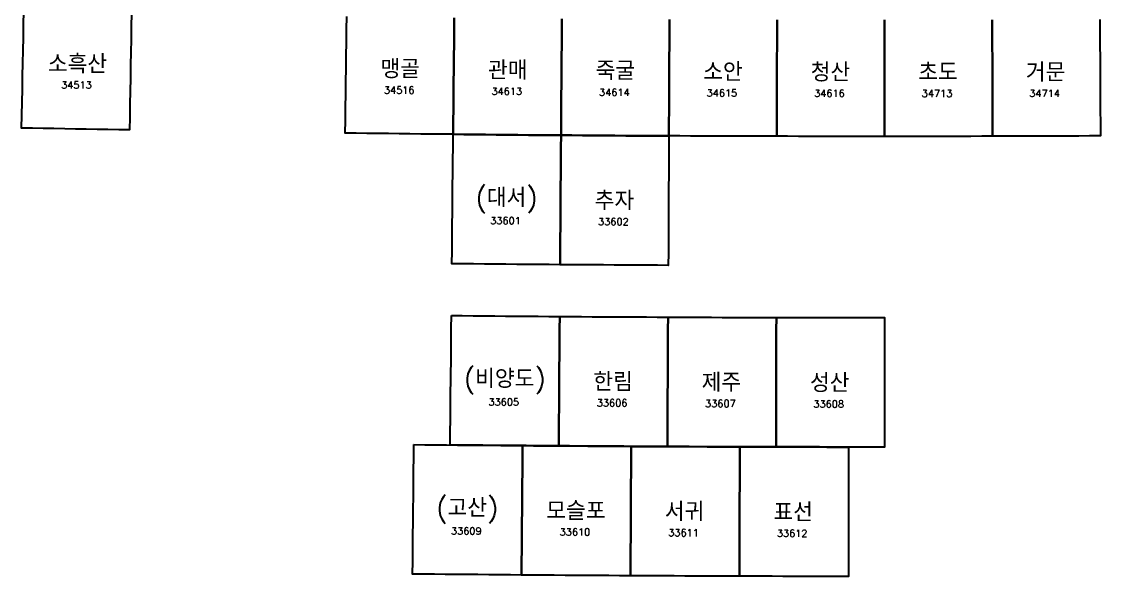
# Model space of a CAD drawing. Extents: x 14422 to 448761, y 61889 to 684321.
# Drawn here: x 15216 to 246193, y 61889 to 180777 of the extents above; entities that cross this region are included whole.
import ezdxf
from ezdxf.enums import TextEntityAlignment as Align

# ---------------------------------------------------------------- set-up
doc = ezdxf.new("R2010")
doc.units = 0
doc.header["$MEASUREMENT"] = 0
for name, color, linetype in [('G50', 7, 'CONTINUOUS'), ('N50000', 7, 'CONTINUOUS'), ('T50000', 250, 'CONTINUOUS')]:
    doc.layers.add(name, color=color, linetype=linetype)
doc.styles.add('GHS', font='romans.shx', dxfattribs={"bigfont": 'GHS.SHX'})

msp = doc.modelspace()

# ---------------------------------------------------------------- linework, layer by layer
at = {"layer": 'G50', "linetype": 'Continuous'}
for points in [[(38744.86, 182506.76), (38697.2, 179733.14), (38649.58, 176959.5), (38602, 174185.89), (38554.45, 171412.29), (38506.92, 168638.69), (38459.43, 165865.11), (38411.97, 163091.53), (38364.53, 160317.98), (38317.12, 157544.42), (36007.09, 157584.17), (33697.05, 157624.48), (31386.99, 157665.36), (29076.92, 157706.8), (26766.84, 157748.81), (24456.76, 157791.38), (22146.65, 157834.51), (19836.53, 157878.21), (17526.41, 157922.47), (15216.26, 157967.31), (15270.44, 160741.01), (15324.65, 163514.72), (15378.9, 166288.44), (15433.19, 169062.17), (15487.51, 171835.92), (15541.87, 174609.66), (15596.26, 177383.43), (15650.69, 180157.2), (15705.15, 182930.99)], [(107857.77, 181573.7), (107830.55, 178800.39), (107803.37, 176027.09), (107776.19, 173253.8), (107749.01, 170480.52), (107721.84, 167707.25), (107694.74, 164933.99), (107667.6, 162160.75), (107640.51, 159387.51), (107613.45, 156614.29), (105303.69, 156637.11), (102993.92, 156660.5), (100684.17, 156684.46), (98374.37, 156708.98), (96064.59, 156734.06), (93754.8, 156759.7), (91445, 156785.91), (89135.21, 156812.69), (86825.38, 156840.02), (84515.56, 156867.92), (84549.41, 159641.24), (84583.29, 162414.57), (84617.17, 165187.9), (84651.09, 167961.25), (84685.01, 170734.6), (84719, 173507.97), (84752.96, 176281.36), (84786.96, 179054.74), (84820.99, 181828.15)], [(130893.9, 181375.82), (130873.49, 178602.57), (130853.09, 175829.34), (130832.7, 173056.12), (130812.33, 170282.91), (130791.97, 167509.71), (130771.62, 164736.52), (130751.29, 161963.35), (130730.97, 159190.18), (130710.66, 156417.02), (128400.97, 156434.21), (126091.26, 156451.97), (123781.56, 156470.28), (121471.84, 156489.16), (119162.13, 156508.61), (116852.4, 156528.62), (114542.67, 156549.19), (112232.93, 156570.32), (109923.19, 156592.02), (107613.44, 156614.29), (107640.52, 159387.51), (107667.61, 162160.75), (107694.73, 164933.99), (107721.86, 167707.25), (107749.01, 170480.52), (107776.17, 173253.8), (107803.35, 176027.09), (107830.56, 178800.39), (107857.77, 181573.7)], [(153929.54, 181234.48), (153915.93, 178461.29), (153902.33, 175688.1), (153888.74, 172914.93), (153875.16, 170141.77), (153861.59, 167368.62), (153848.02, 164595.48), (153834.47, 161822.35), (153820.92, 159049.24), (153807.39, 156276.13), (151497.73, 156287.68), (149188.07, 156299.8), (146878.41, 156312.48), (144568.75, 156325.73), (142259.08, 156339.53), (139949.4, 156353.9), (137639.72, 156368.84), (135330.04, 156384.34), (133020.35, 156400.4), (130710.66, 156417.02), (130730.97, 159190.18), (130751.29, 161963.35), (130771.62, 164736.52), (130791.97, 167509.71), (130812.33, 170282.91), (130832.7, 173056.12), (130853.09, 175829.34), (130873.49, 178602.57), (130893.9, 181375.82)], [(176964.85, 181149.68), (176958.05, 178376.52), (176951.25, 175603.36), (176944.45, 172830.22), (176937.66, 170057.09), (176930.88, 167283.97), (176924.09, 164510.86), (176917.32, 161737.76), (176910.54, 158964.68), (176903.78, 156191.6), (174594.15, 156197.52), (172284.52, 156204), (169974.88, 156211.04), (167665.25, 156218.65), (165355.61, 156226.82), (163045.97, 156235.56), (160736.33, 156244.85), (158426.68, 156254.72), (156117.04, 156265.14), (153807.39, 156276.13), (153820.92, 159049.24), (153834.47, 161822.35), (153848.02, 164595.48), (153861.59, 167368.62), (153875.16, 170141.77), (153888.74, 172914.93), (153902.33, 175688.1), (153915.93, 178461.29), (153929.54, 181234.48)], [(200000, 181121.42), (200000, 178348.26), (200000, 175575.12), (200000, 172801.98), (200000, 170028.86), (200000, 167255.75), (200000, 164482.65), (200000, 161709.56), (200000, 158936.49), (200000, 156163.42), (197690.38, 156163.7), (195380.76, 156164.55), (193071.14, 156165.96), (190761.52, 156167.93), (188451.9, 156170.47), (186142.28, 156173.57), (183832.65, 156177.23), (181523.03, 156181.46), (179213.4, 156186.25), (176903.78, 156191.6), (176910.54, 158964.68), (176917.32, 161737.76), (176924.09, 164510.86), (176930.88, 167283.97), (176937.66, 170057.09), (176944.45, 172830.22), (176951.25, 175603.36), (176958.05, 178376.52), (176964.85, 181149.68)], [(223035.15, 181149.68), (223041.95, 178376.52), (223048.75, 175603.36), (223055.55, 172830.22), (223062.34, 170057.09), (223069.12, 167283.97), (223075.91, 164510.86), (223082.68, 161737.76), (223089.46, 158964.68), (223096.22, 156191.6), (220786.6, 156186.25), (218476.97, 156181.46), (216167.35, 156177.23), (213857.72, 156173.57), (211548.1, 156170.47), (209238.48, 156167.93), (206928.86, 156165.96), (204619.24, 156164.55), (202309.62, 156163.7), (200000, 156163.42), (200000, 158936.49), (200000, 161709.56), (200000, 164482.65), (200000, 167255.75), (200000, 170028.86), (200000, 172801.98), (200000, 175575.12), (200000, 178348.26), (200000, 181121.42)], [(246070.46, 181234.48), (246084.07, 178461.29), (246097.67, 175688.1), (246111.26, 172914.93), (246124.84, 170141.77), (246138.41, 167368.62), (246151.98, 164595.48), (246165.53, 161822.35), (246179.08, 159049.24), (246192.61, 156276.13), (243882.96, 156265.14), (241573.32, 156254.72), (239263.67, 156244.85), (236954.03, 156235.56), (234644.39, 156226.82), (232334.75, 156218.65), (230025.12, 156211.04), (227715.48, 156204), (225405.85, 156197.52), (223096.22, 156191.6), (223089.46, 158964.68), (223082.68, 161737.76), (223075.91, 164510.86), (223069.12, 167283.97), (223062.34, 170057.09), (223055.55, 172830.22), (223048.75, 175603.36), (223041.95, 178376.52), (223035.15, 181149.68)]]:
    msp.add_lwpolyline(points, dxfattribs=at)
for points in [[(107613.44, 156614.29), (109923.19, 156592.02), (112232.93, 156570.32), (114542.67, 156549.19), (116852.4, 156528.62), (119162.13, 156508.61), (121471.84, 156489.16), (123781.56, 156470.28), (126091.26, 156451.97), (128400.97, 156434.21), (130710.66, 156417.02), (130690.37, 153643.88), (130670.09, 150870.75), (130649.82, 148097.63), (130629.57, 145324.52), (130609.33, 142551.42), (130589.1, 139778.33), (130568.89, 137005.25), (130548.69, 134232.18), (130528.5, 131459.13), (130508.32, 128686.08), (128191.88, 128703.21), (125875.43, 128720.9), (123558.98, 128739.15), (121242.52, 128757.97), (118926.05, 128777.34), (116609.58, 128797.28), (114293.11, 128817.78), (111976.62, 128838.84), (109660.13, 128860.46), (107343.64, 128882.64), (107370.54, 131655.76), (107397.46, 134428.88), (107424.39, 137202.02), (107451.35, 139975.17), (107478.32, 142748.33), (107505.31, 145521.5), (107532.32, 148294.68), (107559.34, 151067.87), (107586.38, 153841.07)], [(130710.66, 156417.02), (133020.35, 156400.4), (135330.04, 156384.34), (137639.72, 156368.84), (139949.4, 156353.9), (142259.08, 156339.53), (144568.75, 156325.73), (146878.41, 156312.48), (149188.07, 156299.8), (151497.73, 156287.68), (153807.39, 156276.13), (153793.86, 153503.04), (153780.34, 150729.96), (153766.83, 147956.88), (153753.33, 145183.82), (153739.83, 142410.77), (153726.35, 139637.74), (153712.87, 136864.71), (153699.41, 134091.69), (153685.95, 131318.69), (153672.5, 128545.7), (151356.1, 128557.21), (149039.7, 128569.28), (146723.29, 128581.92), (144406.88, 128595.11), (142090.46, 128608.87), (139774.05, 128623.19), (137457.62, 128638.07), (135141.19, 128653.51), (132824.76, 128669.52), (130508.32, 128686.08), (130528.5, 131459.13), (130548.69, 134232.18), (130568.89, 137005.25), (130589.1, 139778.33), (130609.33, 142551.42), (130629.57, 145324.52), (130649.82, 148097.63), (130670.09, 150870.75), (130690.37, 153643.88)], [(107236.21, 117790.29), (109555.39, 117768.14), (111874.57, 117746.55), (114193.74, 117725.52), (116512.9, 117705.05), (118832.06, 117685.14), (121151.21, 117665.8), (123470.36, 117647.01), (125789.5, 117628.79), (128108.63, 117611.12), (130427.76, 117594.02), (130407.65, 114821.03), (130387.55, 112048.05), (130367.47, 109275.08), (130347.4, 106502.13), (130327.35, 103729.18), (130307.31, 100956.25), (130287.28, 98183.33), (130267.26, 95410.42), (130247.26, 92637.51), (130227.27, 89864.63), (127901.46, 89881.66), (125575.64, 89899.26), (123249.84, 89919.48), (120923.99, 89936.14), (118598.15, 89955.41), (116272.31, 89975.24), (113946.46, 89995.64), (111620.61, 90016.59), (109294.75, 90038.1), (106968.88, 90060.17), (106995.53, 92833.13), (107022.2, 95606.1), (107048.89, 98379.09), (107075.6, 101152.09), (107102.32, 103925.09), (107155.82, 109471.14), (107182.6, 112244.18), (107209.4, 115017.23)], [(99215.93, 90137.77), (101541.82, 90113.84), (103867.71, 90090.46), (106193.59, 90067.65), (108519.46, 90045.39), (110845.32, 90023.7), (113171.18, 90002.56), (115497.03, 89981.98), (117822.87, 89961.96), (120148.71, 89942.5), (122474.54, 89926.6), (122452.35, 87150.7), (122430.17, 84377.81), (122408, 81604.93), (122385.85, 78832.06), (122363.71, 76059.2), (122341.59, 73286.36), (122319.49, 70513.52), (122297.39, 67740.7), (122275.32, 64967.88), (122253.26, 62195.08), (119920.78, 62213.91), (117588.31, 62233.3), (115255.82, 62253.24), (112923.33, 62273.74), (110590.83, 62294.8), (108258.33, 62316.41), (105925.82, 62338.59), (103593.3, 62361.31), (101260.77, 62384.6), (98928.24, 62408.44), (98956.92, 65181.32), (98985.62, 67954.22), (99014.34, 70727.13), (99043.08, 73500.04), (99071.84, 76272.97), (99100.62, 79045.91), (99129.42, 81818.86), (99158.24, 84591.82), (99187.08, 87364.79)], [(122474.54, 89926.6), (124800.37, 89905.25), (127126.19, 89887.47), (129452, 89870.24), (131777.81, 89853.58), (134103.62, 89837.47), (136429.42, 89821.92), (138755.21, 89806.93), (141081, 89792.49), (143406.79, 89778.62), (145732.57, 89765.31), (145717.03, 86992.47), (145701.51, 84219.64), (145685.99, 81446.82), (145670.49, 78674.01), (145654.99, 75901.21), (145639.51, 73128.42), (145624.03, 70355.65), (145608.57, 67582.89), (145593.12, 64810.13), (145577.68, 62037.39), (143245.26, 62050.65), (140912.83, 62064.48), (138580.4, 62078.85), (136247.97, 62093.79), (133915.53, 62109.28), (131583.09, 62125.32), (129250.64, 62141.93), (126918.18, 62159.09), (124585.72, 62176.81), (122253.26, 62195.08), (122275.32, 64967.88), (122297.39, 67740.7), (122319.49, 70513.52), (122341.59, 73286.36), (122363.71, 76059.2), (122385.85, 78832.06), (122408, 81604.93), (122430.17, 84377.81), (122452.35, 87150.7)], [(145732.57, 89765.31), (148058.34, 89752.55), (150384.12, 89740.35), (152709.89, 89728.72), (155035.65, 89717.64), (157361.41, 89707.11), (159687.17, 89697.15), (162012.93, 89687.75), (164338.68, 89678.9), (166664.43, 89670.62), (168990.18, 89662.89), (168981.3, 86890.09), (168972.43, 84117.29), (168963.57, 81344.51), (168954.71, 78571.74), (168945.85, 75798.99), (168937.01, 73026.24), (168928.17, 70253.5), (168919.33, 67480.78), (168910.5, 64708.06), (168901.68, 61935.36), (166569.29, 61943.06), (164236.9, 61951.31), (161904.51, 61960.13), (159572.11, 61969.49), (157239.72, 61979.42), (154907.32, 61989.9), (152574.91, 62000.94), (150242.5, 62012.53), (147910.09, 62024.68), (145577.68, 62037.39), (145593.12, 64810.13), (145608.57, 67582.89), (145624.03, 70355.65), (145639.51, 73128.42), (145654.99, 75901.21), (145670.49, 78674.01), (145685.99, 81446.82), (145701.51, 84219.64), (145717.03, 86992.47)], [(168990.18, 89662.89), (171315.93, 89655.72), (173641.67, 89649.11), (175967.41, 89643.06), (178293.15, 89637.56), (180618.89, 89632.63), (182944.63, 89628.25), (185270.36, 89624.44), (187596.1, 89621.18), (189921.83, 89618.48), (192247.56, 89616.34), (192245.34, 86843.55), (192243.12, 84070.78), (192240.91, 81298.01), (192238.69, 78525.26), (192236.48, 75752.52), (192234.27, 72979.79), (192232.06, 70207.07), (192229.85, 67434.37), (192227.64, 64661.67), (192225.44, 61888.98), (189893.07, 61891.12), (187560.69, 61893.81), (185228.32, 61897.05), (182895.95, 61900.86), (180563.57, 61905.22), (178231.2, 61910.13), (175898.82, 61915.6), (173566.44, 61921.63), (171234.06, 61928.22), (168901.68, 61935.36), (168910.5, 64708.06), (168919.33, 67480.78), (168928.17, 70253.5), (168937.01, 73026.24), (168945.85, 75798.99), (168954.71, 78571.74), (168963.57, 81344.51), (168972.43, 84117.29), (168981.3, 86890.09)]]:
    msp.add_lwpolyline(points, close=True, dxfattribs=at)
at = {"layer": 'G50'}
for points in [[(130427.76, 117594.02), (132746.88, 117577.48), (135066, 117561.5), (137385.11, 117546.07), (139704.22, 117531.22), (142023.33, 117516.92), (144342.43, 117503.18), (146661.53, 117490), (148980.62, 117477.38), (151299.71, 117465.33), (153618.79, 117453.83), (153605.39, 114680.9), (153591.99, 111907.97), (153578.6, 109135.06), (153565.23, 106362.15), (153551.86, 103589.26), (153538.5, 100816.38), (153525.14, 98043.51), (153511.8, 95270.65), (153498.47, 92497.8), (153485.14, 89724.96), (151159.37, 89736.41), (148833.6, 89748.42), (146507.83, 89760.99), (144182.05, 89774.12), (141856.26, 89787.81), (139530.47, 89802.05), (137204.68, 89816.86), (134878.88, 89832.22), (132553.08, 89848.14), (130227.27, 89864.63), (130247.26, 92637.51), (130267.26, 95410.42), (130287.28, 98183.33), (130307.31, 100956.25), (130327.35, 103729.18), (130347.4, 106502.13), (130367.47, 109275.08), (130387.55, 112048.05), (130407.65, 114821.03)], [(153618.79, 117453.83), (155937.87, 117442.9), (158256.95, 117432.53), (160576.03, 117422.71), (162895.1, 117413.46), (165214.17, 117404.77), (167533.24, 117396.64), (169852.3, 117389.07), (172171.36, 117382.06), (174490.42, 117375.61), (176809.48, 117369.73), (176802.78, 114596.82), (176796.08, 111823.93), (176789.39, 109051.04), (176782.7, 106278.17), (176776.02, 103505.31), (176769.34, 100732.46), (176762.66, 97959.62), (176755.99, 95186.79), (176749.32, 92413.97), (176742.66, 89641.16), (174416.92, 89647.03), (172091.18, 89653.45), (169765.43, 89660.44), (167439.68, 89667.98), (165113.93, 89676.08), (162788.18, 89684.74), (160462.43, 89693.96), (158136.67, 89703.73), (155810.91, 89714.07), (153485.14, 89724.96), (153498.47, 92497.8), (153511.8, 95270.65), (153525.14, 98043.51), (153538.5, 100816.38), (153551.86, 103589.26), (153565.23, 106362.15), (153578.6, 109135.06), (153591.99, 111907.97), (153605.39, 114680.9)], [(176809.48, 117369.73), (179128.54, 117364.4), (181447.59, 117359.63), (183766.65, 117355.43), (186085.7, 117351.79), (188404.75, 117348.7), (190723.8, 117346.18), (193042.85, 117344.22), (195361.9, 117342.81), (197680.95, 117341.97), (200000, 117341.69), (200000, 114568.8), (200000, 111795.91), (200000, 109023.04), (200000, 106250.17), (200000, 103477.32), (200000, 100704.48), (200000, 97931.65), (200000, 95158.84), (200000, 92386.03), (200000, 89613.23), (197674.27, 89613.51), (195348.54, 89614.35), (193022.81, 89615.75), (190697.07, 89617.7), (188371.34, 89620.22), (186045.61, 89623.29), (183719.87, 89626.92), (181394.14, 89631.11), (179068.4, 89635.86), (176742.66, 89641.16), (176749.32, 92413.97), (176755.99, 95186.79), (176762.66, 97959.62), (176769.34, 100732.46), (176776.02, 103505.31), (176782.7, 106278.17), (176789.39, 109051.04), (176796.08, 111823.93), (176802.78, 114596.82)]]:
    msp.add_lwpolyline(points, close=True, dxfattribs=at)

# ---------------------------------------------------------------- texts
at = {"layer": 'N50000', "style": 'GHS'}
for s, p in [('34513', (23695.82, 166421.43)), ('33601', (115549.62, 137330.95)), ('33605', (115172.38, 98506.95)), ('33609', (107152.1, 70854.43))]:
    msp.add_text(s, height=1528.44, dxfattribs=at).set_placement(p)
at = {"layer": 'N50000', "color": 7, "style": 'GHS'}
for s, p in [('34516', (92791.23, 165318.21)), ('34613', (115821.19, 165063.69)), ('34614', (138850.49, 164865.73)), ('34615', (161879.32, 164724.35)), ('34616', (184907.83, 164639.52)), ('34713', (207936.17, 164611.24)), ('34714', (230964.51, 164639.52)), ('33602', (138646.83, 137133.68)), ('33606', (138363.93, 98310.68)), ('33607', (161554.96, 98170.49)), ('33608', (184745.65, 98086.39)), ('33610', (130410.71, 70643.26)), ('33611', (153668.74, 70481.97)), ('33612', (176926.35, 70379.55))]:
    msp.add_text(s, height=1528.44, dxfattribs=at).set_placement(p)
at = {"layer": 'T50000', "style": 'GHS'}
for s, p in [('소흑산', (27187.92, 171872.73)), ('맹골', (96283.33, 170769.51)), ('관매', (119313.29, 170514.99)), ('죽굴', (142342.59, 170317.03)), ('소안', (165371.42, 170175.65)), ('청산', (188399.93, 170090.82)), ('초도', (211428.27, 170062.54)), ('거문', (234456.61, 170090.82)), ('(대서)', (119041.72, 142782.25)), ('추자', (142138.93, 142584.98)), ('(비양도)', (118664.48, 103958.25)), ('한림', (141856.03, 103761.98)), ('제주', (165047.06, 103621.79)), ('성산', (188237.75, 103537.69)), ('(고산)', (110644.2, 76305.73)), ('모슬포', (133902.81, 76094.56)), ('서귀', (157160.84, 75933.27)), ('표선', (180418.45, 75830.85))]:
    msp.add_text(s, height=4000, dxfattribs=at).set_placement(p, align=Align.MIDDLE)

doc.saveas('drawing.dxf')
